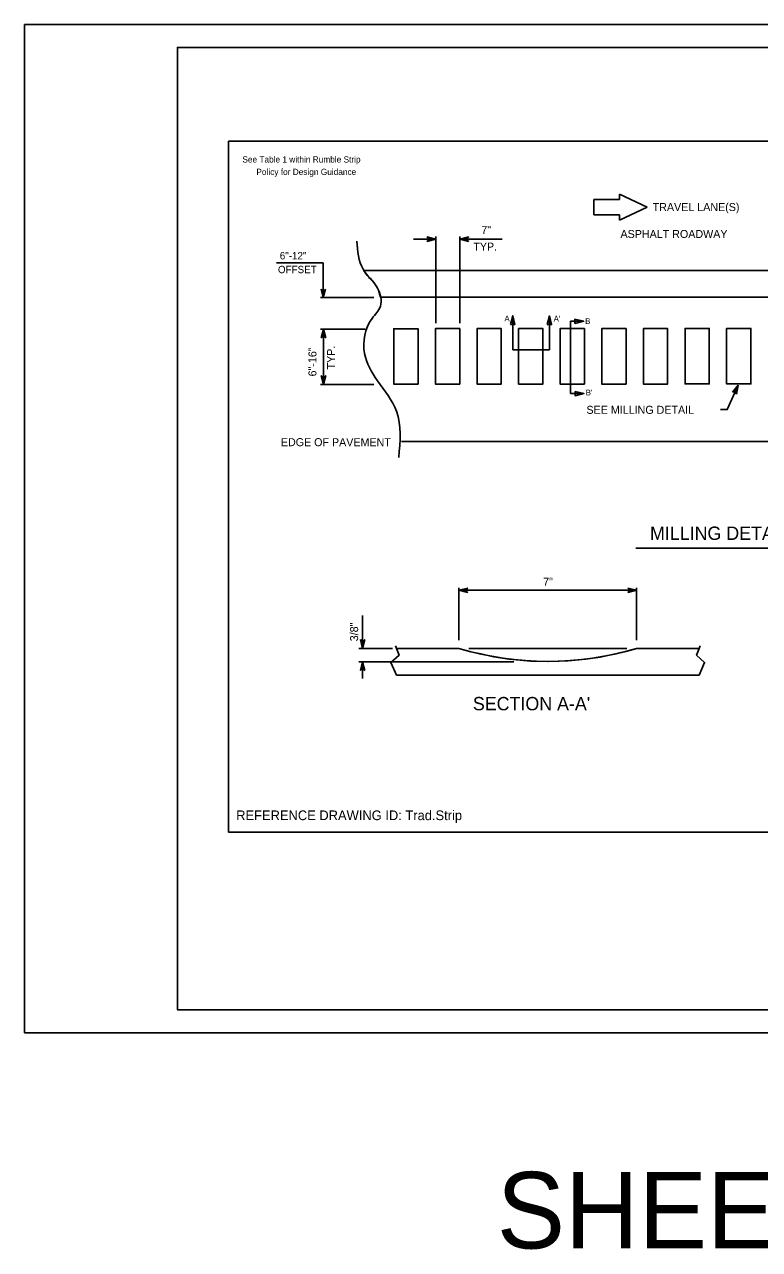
# Model space of a CAD drawing. Extents: x 1994737 to 1996750, y 527517 to 529114.
# Drawn here: x 1994737 to 1995696, y 527517 to 529114 of the extents above; entities that cross this region are included whole.
import ezdxf

# ---------------------------------------------------------------- set-up
doc = ezdxf.new("R2010")
doc.units = 0
for name, color, linetype in [('Default', 7, 'Continuous'), ('GSBWFILL', 7, 'Continuous'), ('Old_Level_33', 7, 'Continuous'), ('Prop Sign E Yield Sign Ahead CELL', 7, 'Continuous'), ('Prop Support Two', 7, 'Continuous')]:
    doc.layers.add(name, color=color, linetype=linetype)

# ---------------------------------------------------------------- blocks, each defined once
blk = doc.blocks.new('DTF')
at = {"layer": 'Default'}
for p, q in [((-10.33475, 4.8755), (-10.33625, 2.90475)), ((0, 0), (-10.33475, 4.8755)), ((-19.936, 2.9115), (-19.9395, -2.8845)), ((-10.33625, 2.90475), (-19.936, 2.9115)), ((-10.34125, -4.8615), (0, 0)), ((-19.9395, -2.8845), (-10.3405, -2.891)), ((-10.3405, -2.891), (-10.34125, -4.8615))]:
    blk.add_line(p, q, dxfattribs=at)
blk = doc.blocks.new('TERM2')
at = {"layer": 'Default'}
for p, q in [((-6.25, 1.563), (0, 0)), ((-4.687, 0), (-6.25, 1.563)), ((0, 0), (-6.25, -1.563)), ((-6.25, -1.563), (-4.687, 0))]:
    blk.add_line(p, q, dxfattribs=at)

msp = doc.modelspace()

# ---------------------------------------------------------------- linework, layer by layer
at = {"layer": 'Default'}
for p, q in [((1995273.6, 528724.6), (1995273.6, 528837.5)), ((1995305.3, 528724.5), (1995305.3, 528837.5)), ((1995273.6, 528834.2), (1995244.7, 528834.2)), ((1995305.3, 528834.2), (1995360.2, 528834.2)), ((1995065.8, 528803.5), (1995127, 528803.5)), ((1995127, 528758.1), (1995127, 528803.5)), ((1995178.8, 528793.5), (1995986.2, 528793.5)), ((1995985.9, 528793.5), (1995179.6, 528793.5)), ((1995193, 528758.1), (1995123.4, 528758.1)), ((1995201.2, 528758.5), (1995964.5, 528758.5)), ((1995201.7, 528758.5), (1995963.8, 528758.5)), ((1995374.1, 528689.9), (1995374.1, 528734.3)), ((1995422, 528689.9), (1995422, 528734.1)), ((1995449.4, 528727.1), (1995449.4, 528632.7)), ((1995449.6, 528727.1), (1995466, 528727.1)), ((1995181.6, 528717), (1995123.3, 528717)), ((1995127.3, 528717), (1995127.3, 528644.6)), ((1995374.1, 528689.9), (1995422, 528689.9)), ((1995193, 528644.6), (1995123.3, 528644.6)), ((1995449.4, 528632.7), (1995466.1, 528632.7)), ((1995668.3, 528643.9), (1995654, 528612.1)), ((1995654.1, 528612.1), (1995645.2, 528612.1)), ((1995228.8, 528570.4), (1995936.7, 528570.4)), ((1995534.7, 528431.2), (1995796.9, 528431.2)), ((1995303.9, 528311.1), (1995303.9, 528379.5)), ((1995303.9, 528376.3), (1995535.8, 528376.3)), ((1995535.8, 528311.1), (1995535.8, 528379.5)), ((1995178.3, 528300.5), (1995178.3, 528343.3)), ((1995217.4, 528300.5), (1995173.2, 528300.5)), ((1995221.2, 528304), (1995225.8, 528291.6)), ((1995222.5, 528300.5), (1995303.9, 528300.5)), ((1995316.7, 528300.5), (1995523, 528300.5)), ((1995535.8, 528300.5), (1995617.2, 528300.5)), ((1995618.5, 528304), (1995613.9, 528291.6)), ((1995375.5, 528283.1), (1995173.2, 528283.1)), ((1995178.3, 528283.1), (1995178.3, 528261.1)), ((1995225.8, 528291.6), (1995215.2, 528282.3)), ((1995215.2, 528282.3), (1995222.5, 528265.7)), ((1995613.9, 528291.6), (1995624.5, 528282.3)), ((1995624.5, 528282.3), (1995617.2, 528265.7)), ((1995222.5, 528265.7), (1995617.2, 528265.7))]:
    msp.add_line(p, q, dxfattribs=at)
for points in [[(1995003.5, 528962), (1996421.2, 528962), (1996421.2, 528061), (1995003.5, 528061)], [(1995371.3, 528722.9), (1995374.1, 528734.3), (1995377, 528722.9)], [(1995419.2, 528722.7), (1995422, 528734.1), (1995424.9, 528722.7)], [(1995455.3, 528729.9), (1995466.7, 528727.1), (1995455.3, 528724.2)], [(1995218.9, 528717.4), (1995250.6, 528717.4), (1995250.6, 528645.1), (1995218.9, 528645.1)], [(1995250.6, 528645.1), (1995218.9, 528645.1), (1995218.9, 528717.4), (1995250.6, 528717.4)], [(1995273.2, 528717.6), (1995304.9, 528717.6), (1995304.9, 528645.2), (1995273.2, 528645.2)], [(1995273.2, 528717.6), (1995304.9, 528717.6), (1995304.9, 528645.2), (1995273.2, 528645.2)], [(1995327.5, 528717.6), (1995359.2, 528717.6), (1995359.2, 528645.2), (1995327.5, 528645.2)], [(1995327.5, 528645.2), (1995359.2, 528645.2), (1995359.2, 528717.6), (1995327.5, 528717.6)], [(1995381.8, 528717.6), (1995413.5, 528717.6), (1995413.5, 528645.2), (1995381.8, 528645.2)], [(1995381.8, 528717.6), (1995413.5, 528717.6), (1995413.5, 528645.2), (1995381.8, 528645.2)], [(1995436, 528717.5), (1995467.7, 528717.5), (1995467.7, 528645.1), (1995436, 528645.1)], [(1995436, 528645.1), (1995467.7, 528645.1), (1995467.7, 528717.5), (1995436, 528717.5)], [(1995490.3, 528717.5), (1995521.9, 528717.5), (1995521.9, 528645.1), (1995490.3, 528645.1)], [(1995490.3, 528717.5), (1995521.9, 528717.5), (1995521.9, 528645.1), (1995490.3, 528645.1)], [(1995544.6, 528717.5), (1995576.2, 528717.5), (1995576.2, 528645.1), (1995544.6, 528645.1)], [(1995544.6, 528717.5), (1995576.2, 528717.5), (1995576.2, 528645.1), (1995544.6, 528645.1)], [(1995598.9, 528717.7), (1995630.5, 528717.7), (1995630.5, 528645.3), (1995598.9, 528645.3)], [(1995598.9, 528717.7), (1995630.5, 528717.7), (1995630.5, 528645.3), (1995598.9, 528645.3)], [(1995653.1, 528717.7), (1995684.8, 528717.7), (1995684.8, 528645.3), (1995653.1, 528645.3)], [(1995653.1, 528717.7), (1995684.8, 528717.7), (1995684.8, 528645.3), (1995653.1, 528645.3)], [(1995455.5, 528635.6), (1995466.9, 528632.7), (1995455.5, 528629.9)], [(1995535.8, 528300.5), (1995617.2, 528300.5), (1995613.9, 528291.6), (1995624.5, 528282.3), (1995617.2, 528265.7), (1995222.5, 528265.7), (1995215.2, 528282.3), (1995225.8, 528291.6), (1995222.5, 528300.5), (1995303.9, 528300.5), (1995319.6, 528296), (1995332.5, 528293.4), (1995349.3, 528289.5), (1995369.6, 528286.5), (1995397.6, 528283.9), (1995420.4, 528283.5), (1995446.3, 528284.4), (1995469.6, 528286.5), (1995488.1, 528289.1), (1995508.3, 528293.4), (1995524.3, 528297.3), (1995535.8, 528300.5)]]:
    msp.add_lwpolyline(points, close=True, dxfattribs=at)
for points in [[(1995218.9, 528645.1), (1995250.6, 528645.1), (1995250.6, 528717.4), (1995218.9, 528717.4), (1995218.9, 528645.1)], [(1995273.2, 528645.2), (1995304.9, 528645.2), (1995304.9, 528717.6), (1995273.2, 528717.6), (1995273.2, 528645.2)], [(1995327.5, 528645.2), (1995359.2, 528645.2), (1995359.2, 528717.6), (1995327.5, 528717.6), (1995327.5, 528645.2)], [(1995381.8, 528645.2), (1995413.5, 528645.2), (1995413.5, 528717.6), (1995381.8, 528717.6), (1995381.8, 528645.2)], [(1995436, 528645.1), (1995467.7, 528645.1), (1995467.7, 528717.5), (1995436, 528717.5), (1995436, 528645.1)], [(1995490.3, 528645.1), (1995521.9, 528645.1), (1995521.9, 528717.5), (1995490.3, 528717.5), (1995490.3, 528645.1)], [(1995544.6, 528645.1), (1995576.2, 528645.1), (1995576.2, 528717.5), (1995544.6, 528717.5), (1995544.6, 528645.1)], [(1995598.9, 528645.3), (1995630.5, 528645.3), (1995630.5, 528717.7), (1995598.9, 528717.7), (1995598.9, 528645.3)], [(1995653.1, 528645.3), (1995684.8, 528645.3), (1995684.8, 528717.7), (1995653.1, 528717.7), (1995653.1, 528645.3)]]:
    msp.add_lwpolyline(points, dxfattribs=at)
msp.add_arc((1995419.9, 528689.6), 406, 253.4, 286.5999, dxfattribs=at)
for points in [[(1995170.8, 528831.7), (1995178.8, 528795.2), (1995197.6, 528770.4), (1995201.5, 528746.6), (1995190.7, 528730.8), (1995180.8, 528685.2), (1995197.6, 528649.6), (1995222.3, 528609.9), (1995225.5, 528549.4)], [(1995179.6, 528793.5), (1995181.6, 528790.4), (1995183.8, 528787.4), (1995188.7, 528782), (1995193.6, 528776.5), (1995195.7, 528773.6), (1995197.6, 528770.4), (1995201.7, 528758.5)]]:
    msp.add_spline(points, degree=3, dxfattribs=at)
at = {"layer": 'GSBWFILL'}
for p, q in [((1996749.7, 529114.1), (1994737.1, 529114.1)), ((1994737.1, 529114.1), (1994737.1, 527799.4)), ((1994737.1, 527799.4), (1996749.7, 527799.4))]:
    msp.add_line(p, q, dxfattribs=at)
at = {"layer": 'Old_Level_33'}
msp.add_line((1994937.9, 529084.2), (1994937.9, 529084.2), dxfattribs=at)
at = {"layer": 'Prop Sign E Yield Sign Ahead CELL'}
msp.add_lwpolyline([(1996729.4, 529084.2), (1994936.7, 529084.2), (1994936.7, 527829.3), (1996729.4, 527829.3)], close=True, dxfattribs=at)
at = {"layer": 'Prop Support Two'}
msp.add_line((1994737.1, 527799.4), (1994737.1, 527799.4), dxfattribs=at)

# ---------------------------------------------------------------- block references
at = {"layer": 'Default', "xscale": 3.4793784531623824, "yscale": 3.4793784531623824}
msp.add_blockref('DTF', (1995549.3, 528875.8), dxfattribs=at)
at = {"layer": 'Default'}
for p, xscale, yscale, rotation in [((1995273.6, 528834.2), 1.8556685083532702, 1.8556685083532702, 2.7372046349564856e-11), ((1995305.3, 528834.2), 1.8556685083532702, 1.8556685083532702, -179.99999999995245), ((1995127, 528758.1), 1.7040114860911584, 1.7040114860911582, -89.99999999997571), ((1995127.3, 528717), 1.8556685083532702, 1.8556685083532702, 89.99999999987931), ((1995127.3, 528644.6), 1.8556685083532702, 1.8556685083532702, -90.0000000001207), ((1995668.3, 528643.9), 1.8556685083532718, 1.8556685083532716, 65.81937702015905), ((1995303.9, 528376.3), 1.8556685083532696, 1.85566850835327, 179.99984077389897), ((1995535.8, 528376.3), 1.8556685083532696, 1.85566850835327, -0.0001592261010482034), ((1995178.3, 528300.5), 1.855668508353271, 1.8556685083532711, -89.99968490427887), ((1995178.3, 528283.1), 1.8556685083532702, 1.8556685083532705, 89.99993359224467)]:
    msp.add_blockref('TERM2', p, dxfattribs=dict(at, xscale=xscale, yscale=yscale, rotation=rotation))

# ---------------------------------------------------------------- texts
for s, height, rotation, p in [('See Table 1 within Rumble Strip', 8.074, 360, (1995021.4, 528934.1)), ('Policy for Design Guidance', 8.074, 360, (1995039.7, 528917.9)), ('TRAVEL LANE(S)', 10.438, 360, (1995556.7, 528870.8)), ('7"', 10.44, 360, (1995333.2, 528841)), ('ASPHALT ROADWAY', 10.438, 360, (1995514.7, 528835.7)), ('TYP.', 10.44, 360, (1995322.7, 528819.2)), ('6"-12"', 9.59, 360, (1995070.2, 528807.8)), ('OFFSET', 9.59, 360, (1995067.8, 528789.8)), ('A', 7.61, 0, (1995363.3, 528726.9)), ("A'", 7.61, 0, (1995427.5, 528726.7)), ('B', 7.61, 0, (1995468.6, 528723.4)), ('TYP.', 10.44, 90, (1995142.3, 528664.3)), ('6"-16"', 10.44, 90, (1995118, 528655.2)), ("B'", 7.61, 0, (1995469.4, 528630.4)), ('SEE MILLING DETAIL', 10.438, 360, (1995470.3, 528606.4)), ('EDGE OF PAVEMENT', 10.438, 360, (1995071.6, 528564.2)), ('MILLING DETAIL:', 17.397, 0, (1995553.2, 528442)), ('7"', 10.44, 0, (1995413.8, 528382.2)), ('3/8"', 10.44, 90.0002, (1995172.4, 528309.8)), ("SECTION A-A'", 17.397, 0, (1995322.1, 528219.8)), ('REFERENCE DRAWING ID: Trad.Strip', 12.592, 0, (1995013.3, 528076.6)), ('SHEET 1', 99.73, 0, (1995353.3, 527518.1))]:
    msp.add_text(s, height=height, rotation=rotation, dxfattribs=at).set_placement(p)

doc.saveas('drawing.dxf')
